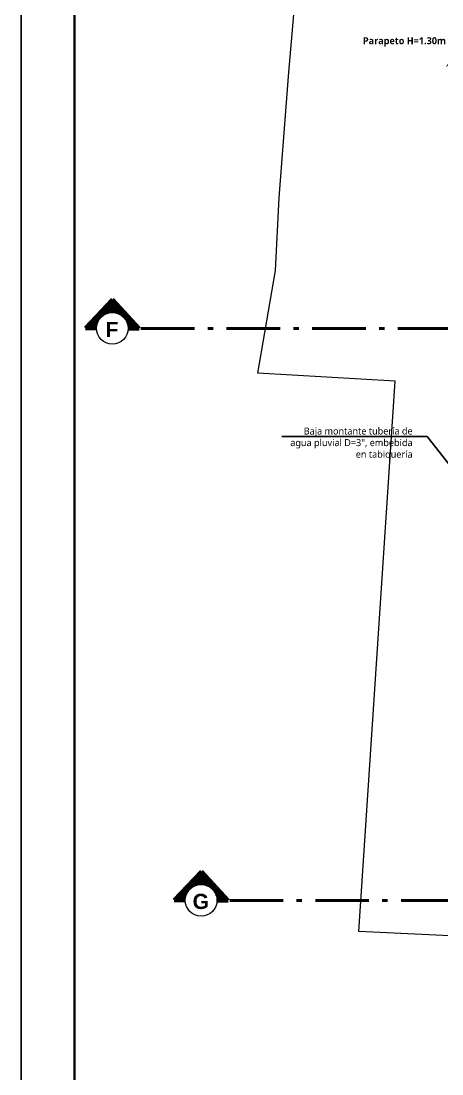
# Model space of a CAD drawing. Header units: metres. Extents: x 27 to 147, y -173 to 8.
# Drawn here: x 26.79 to 34.65, y -162.95 to -143.29 of the extents above; entities that cross this region are included whole.
import ezdxf
from ezdxf import colors
from ezdxf.entities.mleader import LeaderData, LeaderLine
from ezdxf.enums import TextEntityAlignment as Align
from ezdxf.math import Vec2, Vec3

# ---------------------------------------------------------------- set-up
doc = ezdxf.new("R2010")
doc.units = ezdxf.units.M
doc.linetypes.add('1CORTE', pattern=[1.5, 1, -0.25, 0, -0.25])
doc.linetypes.add('ACAD_ISO04W100', pattern=[30, 24, -3, 0, -3])
for name, color, linetype, lineweight in [('1', 7, 'Continuous', 5), ('AA. Proyeccion Corte', 10, '1CORTE', 50), ('CORTE_EJE', 31, 'ACAD_ISO04W100', 80), ('GRAFO 0 BLANCO', 7, 'Continuous', 0), ('letras sr', 7, 'Continuous', 5), ('TEXTOS-SUBTITULO', 7, 'Continuous', 30)]:
    doc.layers.add(name, color=color, linetype=linetype, lineweight=lineweight)
doc.styles.add('Generales', font='trebuc.ttf', dxfattribs={"height": 0.1})
doc.styles.get("Standard").update_dxf_attribs({"font": 'arial.ttf'})
doc.styles.add('TURBO_BASS', font='swisseb.ttf')

msp = doc.modelspace()

# ---------------------------------------------------------------- hatches: boundary and pattern name
at = {"layer": '1', "lineweight": 5}
h = msp.add_hatch(dxfattribs=at)
h.set_pattern_fill('_USER,_O', scale=0.02, angle=810, pattern_type=0)
h.set_pattern_definition([(90.373563, (179.60546, -205.396566), (0.019999575, 0.000130397), [])])
h.paths.add_polyline_path([(28.493, -148.735, -0.414214), (28.787, -149.033), (28.994, -149.034), (28.495, -148.49), (27.989, -149.028), (28.195, -149.029, -0.414214)])
h = msp.add_hatch(dxfattribs=at)
h.set_pattern_fill('_USER,_O', scale=0.02, angle=810, pattern_type=0)
h.set_pattern_definition([(90.373563, (179.60546, -205.396566), (0.019999575, 0.000130397), [])])
h.paths.add_polyline_path([(28.493, -148.735, -0.414214), (28.787, -149.033), (28.994, -149.034), (28.495, -148.49), (27.989, -149.028), (28.195, -149.029, -0.414214)])
h = msp.add_hatch(dxfattribs=at)
h.set_pattern_fill('_USER,_O', scale=0.02, angle=810, pattern_type=0)
h.set_pattern_definition([(90.373563, (179.60546, -205.396566), (0.019999575, 0.000130397), [])])
h.paths.add_polyline_path([(28.493, -148.735, -0.414214), (28.787, -149.033), (28.994, -149.034), (28.495, -148.49), (27.989, -149.028), (28.195, -149.029, -0.414214)])
h = msp.add_hatch(dxfattribs=at)
h.set_pattern_fill('_USER,_O', scale=0.02, angle=810, pattern_type=0)
h.set_pattern_definition([(90.373563, (179.60546, -205.396566), (0.019999575, 0.000130397), [])])
h.paths.add_polyline_path([(28.493, -148.735, -0.414214), (28.787, -149.033), (28.994, -149.034), (28.495, -148.49), (27.989, -149.028), (28.195, -149.029, -0.414214)])
h = msp.add_hatch(dxfattribs=at)
h.set_pattern_fill('_USER,_O', scale=0.02, angle=810, pattern_type=0)
h.set_pattern_definition([(90.373563, (179.60546, -205.396566), (0.019999575, 0.000130397), [])])
h.paths.add_polyline_path([(28.493, -148.735, -0.414214), (28.787, -149.033), (28.994, -149.034), (28.495, -148.49), (27.989, -149.028), (28.195, -149.029, -0.414214)])
h = msp.add_hatch(dxfattribs=at)
h.set_pattern_fill('_USER,_O', scale=0.02, angle=810, pattern_type=0)
h.set_pattern_definition([(90.373563, (179.60546, -205.396566), (0.019999575, 0.000130397), [])])
h.paths.add_polyline_path([(28.493, -148.735, -0.414214), (28.787, -149.033), (28.994, -149.034), (28.495, -148.49), (27.989, -149.028), (28.195, -149.029, -0.414214)])
h = msp.add_hatch(dxfattribs=at)
h.set_pattern_fill('_USER,_O', scale=0.02, angle=810, pattern_type=0)
h.set_pattern_definition([(90.373563, (179.60546, -205.396566), (0.019999575, 0.000130397), [])])
h.paths.add_polyline_path([(28.493, -148.735, -0.414214), (28.787, -149.033), (28.994, -149.034), (28.495, -148.49), (27.989, -149.028), (28.195, -149.029, -0.414214)])
h = msp.add_hatch(dxfattribs=at)
h.set_pattern_fill('_USER,_O', scale=0.02, angle=810, pattern_type=0)
h.set_pattern_definition([(90.373563, (179.60546, -205.396566), (0.019999575, 0.000130397), [])])
h.paths.add_polyline_path([(28.493, -148.735, -0.414214), (28.787, -149.033), (28.994, -149.034), (28.495, -148.49), (27.989, -149.028), (28.195, -149.029, -0.414214)])
h = msp.add_hatch(dxfattribs=at)
h.set_pattern_fill('_USER,_O', scale=0.02, angle=810, pattern_type=0)
h.set_pattern_definition([(90.373563, (181.264254, -216.077815), (0.019999575, 0.000130397), [])])
h.paths.add_polyline_path([(30.152, -159.416, -0.414214), (30.446, -159.714), (30.652, -159.716), (30.154, -159.171), (29.648, -159.709), (29.854, -159.711, -0.414214)])
h = msp.add_hatch(dxfattribs=at)
h.set_pattern_fill('_USER,_O', scale=0.02, angle=810, pattern_type=0)
h.set_pattern_definition([(90.373563, (181.264254, -216.077815), (0.019999575, 0.000130397), [])])
h.paths.add_polyline_path([(30.152, -159.416, -0.414214), (30.446, -159.714), (30.652, -159.716), (30.154, -159.171), (29.648, -159.709), (29.854, -159.711, -0.414214)])

# ---------------------------------------------------------------- linework, layer by layer
at = {"color": 7}
msp.add_lwpolyline([(26.786, -83.395), (146.786, -83.395), (146.786, -173.395), (26.786, -173.395), (26.786, -83.395)], dxfattribs=at)
at = {"color": 7, "lineweight": 40}
for points in [[(27.786, -84.395), (145.786, -84.395), (145.786, -172.395), (27.786, -172.395)], [(27.786, -84.395), (145.786, -84.395), (145.786, -169.5), (27.786, -169.5)]]:
    msp.add_lwpolyline(points, close=True, dxfattribs=at)
at = {"layer": '1', "color": 7}
for centre in [(28.491, -149.029), (28.491, -149.029), (28.491, -149.029), (28.491, -149.029), (28.491, -149.029), (28.491, -149.029), (28.491, -149.029), (28.491, -149.029), (30.15, -159.711), (30.15, -159.711)]:
    msp.add_circle(centre, 0.296, dxfattribs=at)
at = {"layer": 'AA. Proyeccion Corte', "color": 7}
for p, q in [((39.625, -149.034), (28.787, -149.034)), ((39.625, -149.034), (28.787, -149.034)), ((39.625, -149.034), (28.787, -149.034)), ((39.625, -149.034), (28.787, -149.034)), ((36.483, -159.716), (30.446, -159.716))]:
    msp.add_line(p, q, dxfattribs=at)
at = {"layer": 'CORTE_EJE', "color": 7, "linetype": 'ACAD_ISO04W100', "ltscale": 0.8}
for points in [[(28.195, -149.029), (27.989, -149.028), (28.495, -148.49), (28.994, -149.034), (28.787, -149.033)], [(28.195, -149.029), (27.989, -149.028), (28.495, -148.49), (28.994, -149.034), (28.787, -149.033)], [(28.195, -149.029), (27.989, -149.028), (28.495, -148.49), (28.994, -149.034), (28.787, -149.033)], [(28.195, -149.029), (27.989, -149.028), (28.495, -148.49), (28.994, -149.034), (28.787, -149.033)], [(28.195, -149.029), (27.989, -149.028), (28.495, -148.49), (28.994, -149.034), (28.787, -149.033)], [(28.195, -149.029), (27.989, -149.028), (28.495, -148.49), (28.994, -149.034), (28.787, -149.033)], [(28.195, -149.029), (27.989, -149.028), (28.495, -148.49), (28.994, -149.034), (28.787, -149.033)], [(28.195, -149.029), (27.989, -149.028), (28.495, -148.49), (28.994, -149.034), (28.787, -149.033)], [(29.854, -159.711), (29.648, -159.709), (30.154, -159.171), (30.652, -159.716), (30.446, -159.714)], [(29.854, -159.711), (29.648, -159.709), (30.154, -159.171), (30.652, -159.716), (30.446, -159.714)]]:
    msp.add_lwpolyline(points, dxfattribs=at)
at = {"layer": 'GRAFO 0 BLANCO', "color": 7}
msp.add_lwpolyline([(88.078, -162.909), (33.094, -160.29), (33.775, -150.017), (31.209, -149.867), (31.536, -147.946), (31.607, -146.591), (31.79, -144.242), (32.088, -140.793), (32.327, -137.369), (32.894, -130.541), (33.619, -121.173), (33.991, -109.992), (33.075, -93.021)], dxfattribs=at)

# ---------------------------------------------------------------- texts
at = {"layer": 'TEXTOS-SUBTITULO', "style": 'TURBO_BASS'}
for s, p in [('F', (28.485, -149.191)), ('F', (28.485, -149.191)), ('F', (28.485, -149.191)), ('F', (28.485, -149.191)), ('G', (30.144, -159.872))]:
    msp.add_text(s, height=0.283, rotation=360, dxfattribs=at).set_placement(p, align=Align.CENTER)

# ---------------------------------------------------------------- leaders
at = {"layer": 'letras sr', "linetype": 'Continuous'}
ml = msp.add_multileader_mtext('Standard', dxfattribs=at)
ml.set_content('{\\fTrebuchet MS|b1|i0|c0|p34;\\H1.3x;Parapeto H=1.30m\\H0.76923x; }', color=256)
ml.set_leader_properties()
ml.build(insert=Vec2(0, 0))
ml.multileader.update_dxf_attribs({"dogleg_length": 0.36, "arrow_head_size": 0.18})
ctx = ml.context
ctx.base_point, ctx.char_height, ctx.arrow_head_size, ctx.landing_gap_size, ctx.plane_origin = Vec3(33.086, -143.66), 0.1, 0.18, 0.09, Vec3(37.305, -141.519)
ctx.text_align_type = 2
notes = []
notes.append((ctx, [(0, (1, 1, 0), (35.171, -143.66), (-1, 0), 0.36, [(0, [(34.714, -144.155)], 0, [])])]))
ctx.mtext.insert, ctx.mtext.width, ctx.mtext.alignment, ctx.mtext.flow_direction = Vec3(34.721, -143.592), 1.57101, 3, 5
at = {"layer": 'letras sr'}
ml = msp.add_multileader_mtext('Standard', dxfattribs=at)
ml.set_content('Baja montante tubería de\\P agua pluvial D=3", embebida\\P en tabiquería', color=256, style='Generales')
ml.set_leader_properties()
ml.build(insert=Vec2(0, 0))
ml.multileader.update_dxf_attribs({"text_right_attachment_type": 6, "dogleg_length": 0.36, "arrow_head_size": 0.18})
ctx = ml.context
ctx.base_point, ctx.char_height, ctx.arrow_head_size, ctx.landing_gap_size, ctx.plane_origin = Vec3(31.675, -150.964), 0.13, 0.18, 0.09, Vec3(31.649, -150.545)
ctx.right_attachment, ctx.text_align_type = 6, 2
notes.append((ctx, [(1, (1, 1, 0), (34.371, -151.048), (-1, 0), 0.183, [(1, [(35.312, -149.761), (35.248, -152.164)], 0, [])])]))
ctx.mtext.insert, ctx.mtext.rotation, ctx.mtext.alignment, ctx.mtext.flow_direction = Vec3(34.099, -150.881), 6.283185, 3, 5
for ctx, leaders in notes:
    for number, flags, end, landing, length, lines in leaders:
        leader = LeaderData()
        leader.index, (leader.has_last_leader_line, leader.has_dogleg_vector, leader.attachment_direction) = number, flags
        leader.last_leader_point, leader.dogleg_vector, leader.dogleg_length = Vec3(end), Vec3(landing), length
        for number, points, colour, breaks in lines:
            line = LeaderLine()
            line.index, line.vertices, line.color, line.breaks = number, Vec3.list(points), colors.encode_raw_color(colour), breaks
            leader.lines.append(line)
        ctx.leaders.append(leader)

doc.saveas('drawing.dxf')
